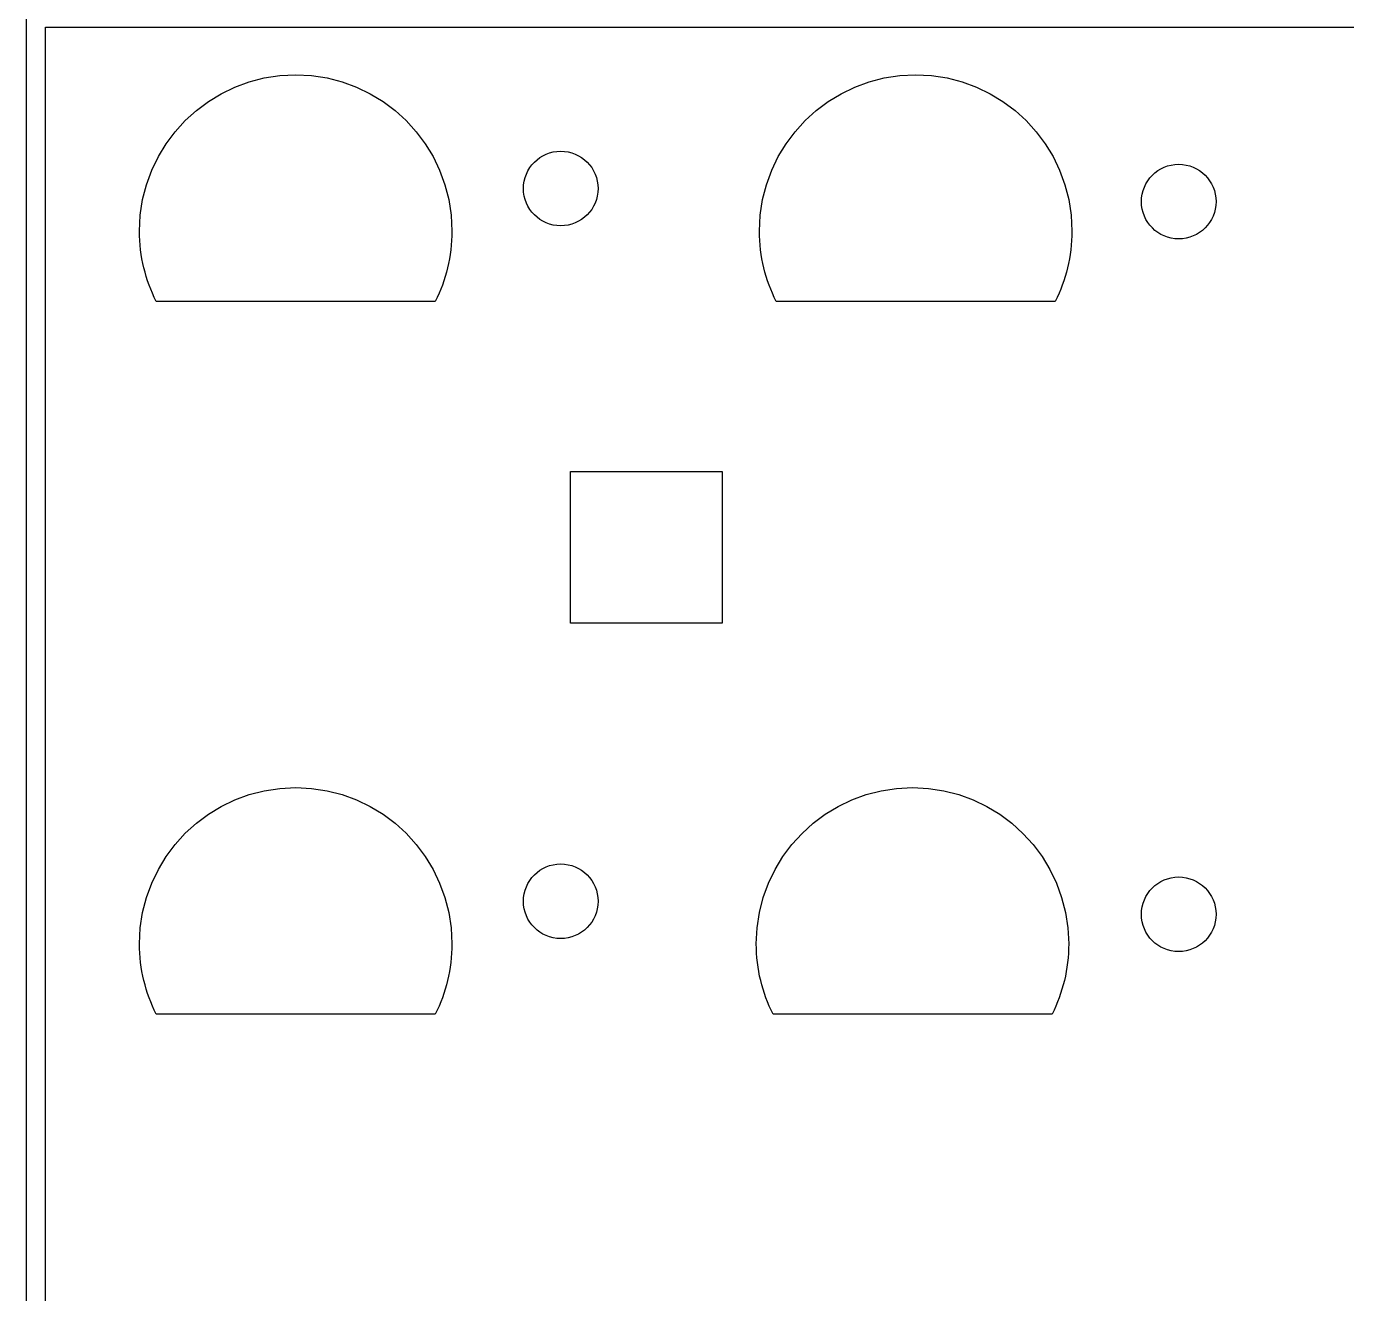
# Model space of a CAD drawing. Extents: x -370 to 54, y -4 to 394.
# Drawn here: x -370.1 to -265.7, y 96.2 to 196.4 of the extents above; entities that cross this region are included whole.
import ezdxf

# ---------------------------------------------------------------- set-up
doc = ezdxf.new("R2010")
doc.units = 0
doc.layers.get('0').update_dxf_attribs({"linetype": 'CONTINUOUS'})

msp = doc.modelspace()

# ---------------------------------------------------------------- linework, layer by layer
at = {"color": 5}
for p, q in [((-370.122281, -4.039728), (-370.122281, 394.312742)), ((-352.498632, 192.027114), (-351.314822, 192.331892)), ((-351.314822, 192.331892), (-350.088341, 192.519318)), ((-350.088341, 192.519318), (-348.825397, 192.583177)), ((-348.825397, 192.583177), (-347.56248, 192.519318)), ((-347.56248, 192.519318), (-346.335999, 192.331892)), ((-346.335999, 192.331892), (-345.15219, 192.027114)), ((-303.467826, 192.027114), (-302.284017, 192.331892)), ((-302.284017, 192.331892), (-301.057536, 192.519318)), ((-301.057536, 192.519318), (-299.79462, 192.583177)), ((-299.79462, 192.583177), (-298.531703, 192.519318)), ((-298.531703, 192.519318), (-297.305222, 192.331892)), ((-297.305222, 192.331892), (-296.121384, 192.027114)), ((-355.731967, 190.47089), (-354.713427, 191.090393)), ((-354.713427, 191.090393), (-353.63356, 191.611209)), ((-353.63356, 191.611209), (-352.498632, 192.027114)), ((-345.15219, 192.027114), (-344.017261, 191.611209)), ((-344.017261, 191.611209), (-342.937394, 191.090393)), ((-342.937394, 191.090393), (-341.918854, 190.47089)), ((-306.701162, 190.47089), (-305.682622, 191.090393)), ((-305.682622, 191.090393), (-304.602783, 191.611209)), ((-304.602783, 191.611209), (-303.467826, 192.027114)), ((-296.121384, 192.027114), (-294.986456, 191.611209)), ((-294.986456, 191.611209), (-293.906617, 191.090393)), ((-293.906617, 191.090393), (-292.888049, 190.47089)), ((-356.683, 189.758914), (-355.731967, 190.47089)), ((-341.918854, 190.47089), (-340.967822, 189.758914)), ((-307.652194, 189.758914), (-306.701162, 190.47089)), ((-292.888049, 190.47089), (-291.937017, 189.758914)), ((-357.560287, 188.960694), (-356.683, 189.758914)), ((-340.967822, 189.758914), (-340.090506, 188.960694)), ((-308.52951, 188.960694), (-307.652194, 189.758914)), ((-291.937017, 189.758914), (-291.059729, 188.960694)), ((-359.06885, 187.130381), (-358.35765, 188.082441)), ((-358.35765, 188.082441), (-357.560287, 188.960694)), ((-340.090506, 188.960694), (-339.293172, 188.082441)), ((-339.293172, 188.082441), (-338.581944, 187.130381)), ((-310.038073, 187.130381), (-309.326873, 188.082441)), ((-309.326873, 188.082441), (-308.52951, 188.960694)), ((-291.059729, 188.960694), (-290.262366, 188.082441)), ((-290.262366, 188.082441), (-289.551166, 187.130381)), ((-359.687707, 186.110732), (-359.06885, 187.130381)), ((-338.581944, 187.130381), (-337.963115, 186.110732)), ((-310.656901, 186.110732), (-310.038073, 187.130381)), ((-289.551166, 187.130381), (-288.932338, 186.110732)), ((-360.207955, 185.029713), (-359.687707, 186.110732)), ((-337.963115, 186.110732), (-337.442866, 185.029713)), ((-311.17715, 185.029713), (-310.656901, 186.110732)), ((-288.932338, 186.110732), (-288.412089, 185.029713)), ((-360.623414, 183.893546), (-360.207955, 185.029713)), ((-337.442866, 185.029713), (-337.027407, 183.893546)), ((-311.592609, 183.893546), (-311.17715, 185.029713)), ((-288.412089, 185.029713), (-287.99663, 183.893546)), ((-360.927848, 182.708453), (-360.623414, 183.893546)), ((-337.027407, 183.893546), (-336.722974, 182.708453)), ((-311.89707, 182.70845), (-311.592609, 183.893546)), ((-287.99663, 183.893546), (-287.692169, 182.708453)), ((-361.115074, 181.480648), (-360.927848, 182.708453)), ((-336.722974, 182.708453), (-336.535748, 181.480648)), ((-312.084297, 181.480648), (-311.89707, 182.70845)), ((-287.692169, 182.708453), (-287.504942, 181.480648)), ((-361.178856, 180.216354), (-361.115074, 181.480648)), ((-336.535748, 181.480648), (-336.471937, 180.216354)), ((-312.148079, 180.216354), (-312.084297, 181.480648)), ((-287.504942, 181.480648), (-287.44116, 180.216354)), ((-361.173353, 179.842861), (-361.178997, 180.216354)), ((-361.178997, 180.216354), (-361.178856, 180.216354)), ((-361.156419, 179.472253), (-361.173353, 179.842861)), ((-336.477582, 179.842963), (-336.493951, 179.472419)), ((-336.471937, 180.216354), (-336.477582, 179.842963)), ((-312.142547, 179.842861), (-312.148192, 180.216354)), ((-312.148192, 180.216354), (-312.148079, 180.216354)), ((-312.125614, 179.472253), (-312.142547, 179.842861)), ((-287.446805, 179.842963), (-287.463174, 179.472419)), ((-287.44116, 180.216354), (-287.446805, 179.842963)), ((-361.128762, 179.104667), (-361.156419, 179.472253)), ((-361.090182, 178.740236), (-361.128762, 179.104667)), ((-361.04099, 178.379104), (-361.090182, 178.740236)), ((-336.559229, 178.740448), (-336.60763, 178.379302)), ((-336.521326, 179.104867), (-336.559229, 178.740448)), ((-336.493951, 179.472419), (-336.521326, 179.104867)), ((-312.097956, 179.104667), (-312.125614, 179.472253)), ((-312.059376, 178.740236), (-312.097956, 179.104667)), ((-312.010185, 178.379104), (-312.059376, 178.740236)), ((-287.528452, 178.740448), (-287.576824, 178.379302)), ((-287.490549, 179.104867), (-287.528452, 178.740448)), ((-287.463174, 179.472419), (-287.490549, 179.104867)), ((-360.981385, 178.021402), (-361.04099, 178.379104)), ((-360.911535, 177.667272), (-360.981385, 178.021402)), ((-360.831638, 177.316851), (-360.911535, 177.667272)), ((-336.735194, 177.667402), (-336.814075, 177.316933)), ((-336.666332, 178.021574), (-336.735194, 177.667402)), ((-336.60763, 178.379302), (-336.666332, 178.021574)), ((-311.95058, 178.021402), (-312.010185, 178.379104)), ((-311.88073, 177.667272), (-311.95058, 178.021402)), ((-311.800861, 177.316851), (-311.88073, 177.667272)), ((-287.704417, 177.667402), (-287.783298, 177.316933)), ((-287.635527, 178.021574), (-287.704417, 177.667402)), ((-287.576824, 178.379302), (-287.635527, 178.021574)), ((-360.741891, 176.970274), (-360.831638, 177.316851)), ((-360.642436, 176.627681), (-360.741891, 176.970274)), ((-360.533527, 176.289207), (-360.642436, 176.627681)), ((-337.001273, 176.627664), (-337.109252, 176.28915)), ((-336.902834, 176.970305), (-337.001273, 176.627664)), ((-336.814075, 177.316933), (-336.902834, 176.970305)), ((-311.711086, 176.970274), (-311.800861, 177.316851)), ((-311.611659, 176.627681), (-311.711086, 176.970274)), ((-311.502721, 176.289207), (-311.611659, 176.627681)), ((-287.970468, 176.627664), (-288.078474, 176.28915)), ((-287.872029, 176.970305), (-287.970468, 176.627664)), ((-287.783298, 177.316933), (-287.872029, 176.970305)), ((-360.415304, 175.95499), (-360.533527, 176.289207)), ((-360.287937, 175.625171), (-360.415304, 175.95499)), ((-360.151652, 175.299882), (-360.287937, 175.625171)), ((-337.353261, 175.625067), (-337.488953, 175.299786)), ((-337.226656, 175.954903), (-337.353261, 175.625067)), ((-337.109252, 176.28915), (-337.226656, 175.954903)), ((-311.384498, 175.95499), (-311.502721, 176.289207)), ((-311.25716, 175.625171), (-311.384498, 175.95499)), ((-311.120875, 175.299882), (-311.25716, 175.625171)), ((-288.322484, 175.625067), (-288.458176, 175.299786)), ((-288.195851, 175.954903), (-288.322484, 175.625067)), ((-288.078474, 176.28915), (-288.195851, 175.954903)), ((-360.006618, 174.979264), (-360.151652, 175.299882)), ((-359.853032, 174.663451), (-360.006618, 174.979264)), ((-358.473897, 174.663451), (-359.853032, 174.663451)), ((-357.094762, 174.663451), (-358.473897, 174.663451)), ((-355.715655, 174.663451), (-357.094762, 174.663451)), ((-354.336519, 174.663451), (-355.715655, 174.663451)), ((-352.957384, 174.663451), (-354.336519, 174.663451)), ((-351.578249, 174.663451), (-352.957384, 174.663451)), ((-350.199142, 174.663451), (-351.578249, 174.663451)), ((-348.820006, 174.663451), (-350.199142, 174.663451)), ((-347.440871, 174.663451), (-348.820006, 174.663451)), ((-346.061736, 174.663451), (-347.440871, 174.663451)), ((-344.682628, 174.663451), (-346.061736, 174.663451)), ((-343.303493, 174.663451), (-344.682628, 174.663451)), ((-341.924358, 174.663451), (-343.303493, 174.663451)), ((-340.545222, 174.663451), (-341.924358, 174.663451)), ((-339.166115, 174.663451), (-340.545222, 174.663451)), ((-337.78698, 174.663451), (-339.166115, 174.663451)), ((-337.633592, 174.979202), (-337.78698, 174.663451)), ((-337.488953, 175.299786), (-337.633592, 174.979202)), ((-310.975841, 174.979264), (-311.120875, 175.299882)), ((-310.822227, 174.663451), (-310.975841, 174.979264)), ((-309.44312, 174.663451), (-310.822227, 174.663451)), ((-308.063985, 174.663451), (-309.44312, 174.663451)), ((-306.684849, 174.663451), (-308.063985, 174.663451)), ((-305.305714, 174.663451), (-306.684849, 174.663451)), ((-303.926607, 174.663451), (-305.305714, 174.663451)), ((-302.547472, 174.663451), (-303.926607, 174.663451)), ((-301.168336, 174.663451), (-302.547472, 174.663451)), ((-299.789201, 174.663451), (-301.168336, 174.663451)), ((-298.410094, 174.663451), (-299.789201, 174.663451)), ((-297.030958, 174.663451), (-298.410094, 174.663451)), ((-295.651823, 174.663451), (-297.030958, 174.663451)), ((-294.272688, 174.663451), (-295.651823, 174.663451)), ((-292.893581, 174.663451), (-294.272688, 174.663451)), ((-291.514445, 174.663451), (-292.893581, 174.663451)), ((-290.13531, 174.663451), (-291.514445, 174.663451)), ((-288.756175, 174.663451), (-290.13531, 174.663451)), ((-288.602787, 174.979202), (-288.756175, 174.663451)), ((-288.458176, 175.299786), (-288.602787, 174.979202)), ((-352.498632, 135.656206), (-351.314822, 135.960983)), ((-351.314822, 135.960983), (-350.088341, 136.14841)), ((-350.088341, 136.14841), (-348.825397, 136.212268)), ((-348.825397, 136.212268), (-347.56248, 136.14841)), ((-347.56248, 136.14841), (-346.335999, 135.960983)), ((-346.335999, 135.960983), (-345.15219, 135.656206)), ((-303.719032, 135.655971), (-302.535223, 135.960749)), ((-302.535223, 135.960749), (-301.308742, 136.148175)), ((-301.308742, 136.148175), (-300.045826, 136.212034)), ((-300.045826, 136.212034), (-298.782909, 136.148175)), ((-298.782909, 136.148175), (-297.556428, 135.960749)), ((-297.556428, 135.960749), (-296.37259, 135.655971)), ((-355.731967, 134.099981), (-354.713427, 134.719485)), ((-354.713427, 134.719485), (-353.63356, 135.2403)), ((-353.63356, 135.2403), (-352.498632, 135.656206)), ((-345.15219, 135.656206), (-344.017261, 135.2403)), ((-344.017261, 135.2403), (-342.937394, 134.719485)), ((-342.937394, 134.719485), (-341.918854, 134.099981)), ((-306.952368, 134.099747), (-305.933828, 134.71925)), ((-305.933828, 134.71925), (-304.853989, 135.240066)), ((-304.853989, 135.240066), (-303.719032, 135.655971)), ((-296.37259, 135.655971), (-295.237662, 135.240066)), ((-295.237662, 135.240066), (-294.157823, 134.71925)), ((-294.157823, 134.71925), (-293.139255, 134.099747)), ((-356.683, 133.388005), (-355.731967, 134.099981)), ((-341.918854, 134.099981), (-340.967822, 133.388005)), ((-307.9034, 133.387771), (-306.952368, 134.099747)), ((-293.139255, 134.099747), (-292.188223, 133.387771)), ((-357.560287, 132.589785), (-356.683, 133.388005)), ((-340.967822, 133.388005), (-340.090506, 132.589785)), ((-308.780716, 132.589551), (-307.9034, 133.387771)), ((-292.188223, 133.387771), (-291.310935, 132.589551)), ((-359.06885, 130.759472), (-358.35765, 131.711532)), ((-358.35765, 131.711532), (-357.560287, 132.589785)), ((-340.090506, 132.589785), (-339.293172, 131.711532)), ((-339.293172, 131.711532), (-338.581944, 130.759472)), ((-310.289279, 130.759238), (-309.578079, 131.711298)), ((-309.578079, 131.711298), (-308.780716, 132.589551)), ((-291.310935, 132.589551), (-290.513572, 131.711298)), ((-290.513572, 131.711298), (-289.802372, 130.759238)), ((-359.687707, 129.739823), (-359.06885, 130.759472)), ((-338.581944, 130.759472), (-337.963115, 129.739823)), ((-310.908107, 129.739589), (-310.289279, 130.759238)), ((-289.802372, 130.759238), (-289.183544, 129.739589)), ((-360.207955, 128.658805), (-359.687707, 129.739823)), ((-337.963115, 129.739823), (-337.442866, 128.658805)), ((-311.428356, 128.658571), (-310.908107, 129.739589)), ((-289.183544, 129.739589), (-288.663295, 128.658571)), ((-360.623414, 127.522637), (-360.207955, 128.658805)), ((-337.442866, 128.658805), (-337.027407, 127.522637)), ((-311.843815, 127.522403), (-311.428356, 128.658571)), ((-288.663295, 128.658571), (-288.247836, 127.522403)), ((-360.927848, 126.337541), (-360.623414, 127.522637)), ((-337.027407, 127.522637), (-336.722974, 126.337544)), ((-312.148276, 126.337307), (-311.843815, 127.522403)), ((-288.247836, 127.522403), (-287.943375, 126.33731)), ((-361.115074, 125.109739), (-360.927848, 126.337541)), ((-336.722974, 126.337544), (-336.535748, 125.109739)), ((-312.335503, 125.109505), (-312.148276, 126.337307)), ((-287.943375, 126.33731), (-287.756148, 125.109505)), ((-361.178856, 123.845446), (-361.115074, 125.109739)), ((-336.535748, 125.109739), (-336.471937, 123.845446)), ((-312.399285, 123.845211), (-312.335503, 125.109505)), ((-287.756148, 125.109505), (-287.692366, 123.845211)), ((-361.173353, 123.471953), (-361.178997, 123.845446)), ((-361.178997, 123.845446), (-361.178856, 123.845446)), ((-361.156419, 123.101344), (-361.173353, 123.471953)), ((-336.477582, 123.472054), (-336.493951, 123.101511)), ((-336.471937, 123.845446), (-336.477582, 123.472054)), ((-312.394036, 123.471718), (-312.39968, 123.845211)), ((-312.39968, 123.845211), (-312.399285, 123.845211)), ((-312.377102, 123.10111), (-312.394036, 123.471718)), ((-287.698011, 123.47182), (-287.71438, 123.101276)), ((-287.692366, 123.845211), (-287.698011, 123.47182)), ((-361.128762, 122.733758), (-361.156419, 123.101344)), ((-361.090182, 122.369327), (-361.128762, 122.733758)), ((-361.04099, 122.008196), (-361.090182, 122.369327)), ((-336.559229, 122.369539), (-336.60763, 122.008393)), ((-336.521326, 122.733958), (-336.559229, 122.369539)), ((-336.493951, 123.101511), (-336.521326, 122.733958)), ((-312.349162, 122.733524), (-312.377102, 123.10111)), ((-312.310582, 122.369093), (-312.349162, 122.733524)), ((-312.261391, 122.007962), (-312.310582, 122.369093)), ((-287.779658, 122.369305), (-287.82803, 122.008159)), ((-287.741755, 122.733724), (-287.779658, 122.369305)), ((-287.71438, 123.101276), (-287.741755, 122.733724)), ((-360.981385, 121.650493), (-361.04099, 122.008196)), ((-360.911535, 121.296364), (-360.981385, 121.650493)), ((-360.831638, 120.945942), (-360.911535, 121.296364)), ((-336.735194, 121.296493), (-336.814075, 120.946024)), ((-336.666332, 121.650665), (-336.735194, 121.296493)), ((-336.60763, 122.008393), (-336.666332, 121.650665)), ((-312.201786, 121.650259), (-312.261391, 122.007962)), ((-312.131936, 121.296129), (-312.201786, 121.650259)), ((-312.052067, 120.945708), (-312.131936, 121.296129)), ((-287.955623, 121.296259), (-288.034504, 120.94579)), ((-287.886733, 121.650431), (-287.955623, 121.296259)), ((-287.82803, 122.008159), (-287.886733, 121.650431)), ((-360.741891, 120.599365), (-360.831638, 120.945942)), ((-360.642436, 120.256773), (-360.741891, 120.599365)), ((-360.533527, 119.918298), (-360.642436, 120.256773)), ((-337.001273, 120.256756), (-337.109252, 119.918241)), ((-336.902834, 120.599396), (-337.001273, 120.256756)), ((-336.814075, 120.946024), (-336.902834, 120.599396)), ((-311.962292, 120.599131), (-312.052067, 120.945708)), ((-311.862865, 120.256538), (-311.962292, 120.599131)), ((-311.753927, 119.918064), (-311.862865, 120.256538)), ((-288.221674, 120.256521), (-288.32968, 119.918007)), ((-288.123235, 120.599162), (-288.221674, 120.256521)), ((-288.034504, 120.94579), (-288.123235, 120.599162)), ((-360.415304, 119.584082), (-360.533527, 119.918298)), ((-360.287937, 119.254263), (-360.415304, 119.584082)), ((-360.151652, 118.928974), (-360.287937, 119.254263)), ((-337.353261, 119.254158), (-337.488953, 118.928878)), ((-337.226656, 119.583994), (-337.353261, 119.254158)), ((-337.109252, 119.918241), (-337.226656, 119.583994)), ((-311.635704, 119.583848), (-311.753927, 119.918064)), ((-311.508366, 119.254029), (-311.635704, 119.583848)), ((-311.372081, 118.928739), (-311.508366, 119.254029)), ((-288.57369, 119.253924), (-288.709382, 118.928643)), ((-288.447057, 119.58376), (-288.57369, 119.253924)), ((-288.32968, 119.918007), (-288.447057, 119.58376)), ((-360.006618, 118.608355), (-360.151652, 118.928974)), ((-359.853032, 118.292543), (-360.006618, 118.608355)), ((-358.473897, 118.292543), (-359.853032, 118.292543)), ((-357.094762, 118.292543), (-358.473897, 118.292543)), ((-355.715655, 118.292543), (-357.094762, 118.292543)), ((-354.336519, 118.292543), (-355.715655, 118.292543)), ((-352.957384, 118.292543), (-354.336519, 118.292543)), ((-351.578249, 118.292543), (-352.957384, 118.292543)), ((-350.199142, 118.292543), (-351.578249, 118.292543)), ((-348.820006, 118.292543), (-350.199142, 118.292543)), ((-347.440871, 118.292543), (-348.820006, 118.292543)), ((-346.061736, 118.292543), (-347.440871, 118.292543)), ((-344.682628, 118.292543), (-346.061736, 118.292543)), ((-343.303493, 118.292543), (-344.682628, 118.292543)), ((-341.924358, 118.292543), (-343.303493, 118.292543)), ((-340.545222, 118.292543), (-341.924358, 118.292543)), ((-339.166115, 118.292543), (-340.545222, 118.292543)), ((-337.78698, 118.292543), (-339.166115, 118.292543)), ((-337.633592, 118.608293), (-337.78698, 118.292543)), ((-337.488953, 118.928878), (-337.633592, 118.608293)), ((-311.227047, 118.608121), (-311.372081, 118.928739)), ((-311.073433, 118.292308), (-311.227047, 118.608121)), ((-309.694326, 118.292308), (-311.073433, 118.292308)), ((-308.315191, 118.292308), (-309.694326, 118.292308)), ((-306.936055, 118.292308), (-308.315191, 118.292308)), ((-305.55692, 118.292308), (-306.936055, 118.292308)), ((-304.177813, 118.292308), (-305.55692, 118.292308)), ((-302.798678, 118.292308), (-304.177813, 118.292308)), ((-301.419542, 118.292308), (-302.798678, 118.292308)), ((-300.040407, 118.292308), (-301.419542, 118.292308)), ((-298.6613, 118.292308), (-300.040407, 118.292308)), ((-297.282164, 118.292308), (-298.6613, 118.292308)), ((-295.903029, 118.292308), (-297.282164, 118.292308)), ((-294.523894, 118.292308), (-295.903029, 118.292308)), ((-293.144787, 118.292308), (-294.523894, 118.292308)), ((-291.765651, 118.292308), (-293.144787, 118.292308)), ((-290.386516, 118.292308), (-291.765651, 118.292308)), ((-289.007381, 118.292308), (-290.386516, 118.292308)), ((-288.853993, 118.608059), (-289.007381, 118.292308)), ((-288.709382, 118.928643), (-288.853993, 118.608059))]:
    msp.add_line(p, q, dxfattribs=at)
at = {"color": 7}
for p, q in [((-368.600284, 196.362702), (-159.91455, 196.362702)), ((-368.600284, 1.461009), (-368.600284, 196.362702)), ((-329.949669, 185.675523), (-329.740175, 185.865924)), ((-329.740175, 185.865924), (-329.513071, 186.035745)), ((-329.513071, 186.035745), (-329.269852, 186.183511)), ((-329.269852, 186.183511), (-329.011986, 186.307734)), ((-329.011986, 186.307734), (-328.740939, 186.406935)), ((-328.740939, 186.406935), (-328.458237, 186.479624)), ((-328.458237, 186.479624), (-328.165319, 186.524328)), ((-328.165319, 186.524328), (-327.863708, 186.53954)), ((-327.863708, 186.53954), (-327.562069, 186.524328)), ((-327.562069, 186.524328), (-327.269179, 186.479624)), ((-327.269179, 186.479624), (-326.986448, 186.406935)), ((-326.986448, 186.406935), (-326.71543, 186.307734)), ((-326.71543, 186.307734), (-326.457536, 186.183511)), ((-326.457536, 186.183511), (-326.214317, 186.035745)), ((-326.214317, 186.035745), (-325.987212, 185.865924)), ((-325.987212, 185.865924), (-325.777719, 185.675523)), ((-330.581875, 184.737834), (-330.457641, 184.995706)), ((-330.457641, 184.995706), (-330.309897, 185.238933)), ((-330.309897, 185.238933), (-330.140056, 185.466032)), ((-330.140056, 185.466032), (-329.949669, 185.675523)), ((-325.777719, 185.675523), (-325.587332, 185.466032)), ((-325.587332, 185.466032), (-325.417519, 185.238933)), ((-325.417519, 185.238933), (-325.269747, 184.995706)), ((-325.269747, 184.995706), (-325.145541, 184.737834)), ((-281.076149, 184.642902), (-280.866683, 184.833301)), ((-280.866683, 184.833301), (-280.639579, 185.003122)), ((-280.639579, 185.003122), (-280.39636, 185.150888)), ((-280.39636, 185.150888), (-280.138465, 185.275111)), ((-280.138465, 185.275111), (-279.867419, 185.374312)), ((-279.867419, 185.374312), (-279.584717, 185.447002)), ((-279.584717, 185.447002), (-279.291827, 185.491706)), ((-279.291827, 185.491706), (-278.990188, 185.506917)), ((-278.990188, 185.506917), (-278.688577, 185.491706)), ((-278.688577, 185.491706), (-278.395659, 185.447002)), ((-278.395659, 185.447002), (-278.112957, 185.374312)), ((-278.112957, 185.374312), (-277.84191, 185.275111)), ((-277.84191, 185.275111), (-277.584044, 185.150888)), ((-277.584044, 185.150888), (-277.340825, 185.003122)), ((-277.340825, 185.003122), (-277.113721, 184.833301)), ((-277.113721, 184.833301), (-276.904227, 184.642902)), ((-330.81372, 183.589559), (-330.79848, 183.891181)), ((-330.79848, 183.891181), (-330.753776, 184.184088)), ((-330.753776, 184.184088), (-330.681076, 184.466799)), ((-330.681076, 184.466799), (-330.581875, 184.737834)), ((-325.145541, 184.737834), (-325.04634, 184.466799)), ((-325.04634, 184.466799), (-324.97364, 184.184088)), ((-324.97364, 184.184088), (-324.928936, 183.891181)), ((-324.928936, 183.891181), (-324.913696, 183.589559)), ((-281.708355, 183.705211), (-281.584149, 183.963083)), ((-281.584149, 183.963083), (-281.436377, 184.20631)), ((-281.436377, 184.20631), (-281.266564, 184.433409)), ((-281.266564, 184.433409), (-281.076149, 184.642902)), ((-276.904227, 184.642902), (-276.71384, 184.433409)), ((-276.71384, 184.433409), (-276.543999, 184.20631)), ((-276.543999, 184.20631), (-276.396255, 183.963083)), ((-276.396255, 183.963083), (-276.272021, 183.705211)), ((-330.79848, 183.287939), (-330.81372, 183.589559)), ((-330.753776, 182.995032), (-330.79848, 183.287939)), ((-330.681076, 182.712322), (-330.753776, 182.995032)), ((-324.97364, 182.995032), (-325.04634, 182.712322)), ((-324.928936, 183.287939), (-324.97364, 182.995032)), ((-324.913696, 183.589559), (-324.928936, 183.287939)), ((-281.9402, 182.556936), (-281.92496, 182.858558)), ((-281.92496, 182.858558), (-281.880256, 183.151465)), ((-281.880256, 183.151465), (-281.807556, 183.434176)), ((-281.807556, 183.434176), (-281.708355, 183.705211)), ((-276.272021, 183.705211), (-276.17282, 183.434176)), ((-276.17282, 183.434176), (-276.100119, 183.151465)), ((-276.100119, 183.151465), (-276.055415, 182.858558)), ((-276.055415, 182.858558), (-276.040175, 182.556936)), ((-330.581875, 182.441287), (-330.681076, 182.712322)), ((-330.457641, 182.183415), (-330.581875, 182.441287)), ((-330.309897, 181.940187), (-330.457641, 182.183415)), ((-330.140056, 181.713086), (-330.309897, 181.940187)), ((-329.949669, 181.503595), (-330.140056, 181.713086)), ((-325.587332, 181.713086), (-325.777719, 181.503595)), ((-325.417519, 181.940187), (-325.587332, 181.713086)), ((-325.269747, 182.183415), (-325.417519, 181.940187)), ((-325.145541, 182.441287), (-325.269747, 182.183415)), ((-325.04634, 182.712322), (-325.145541, 182.441287)), ((-281.92496, 182.255317), (-281.9402, 182.556936)), ((-281.880256, 181.962409), (-281.92496, 182.255317)), ((-281.807556, 181.679699), (-281.880256, 181.962409)), ((-281.708355, 181.408664), (-281.807556, 181.679699)), ((-276.17282, 181.679699), (-276.272021, 181.408664)), ((-276.100119, 181.962409), (-276.17282, 181.679699)), ((-276.055415, 182.255317), (-276.100119, 181.962409)), ((-276.040175, 182.556936), (-276.055415, 182.255317)), ((-329.740175, 181.313197), (-329.949669, 181.503595)), ((-329.513071, 181.143372), (-329.740175, 181.313197)), ((-329.269852, 180.995609), (-329.513071, 181.143372)), ((-329.011986, 180.871386), (-329.269852, 180.995609)), ((-328.740939, 180.772185), (-329.011986, 180.871386)), ((-328.458237, 180.699493), (-328.740939, 180.772185)), ((-328.165319, 180.654789), (-328.458237, 180.699493)), ((-327.863708, 180.639577), (-328.165319, 180.654789)), ((-327.562069, 180.654789), (-327.863708, 180.639577)), ((-327.269179, 180.699493), (-327.562069, 180.654789)), ((-326.986448, 180.772185), (-327.269179, 180.699493)), ((-326.71543, 180.871386), (-326.986448, 180.772185)), ((-326.457536, 180.995609), (-326.71543, 180.871386)), ((-326.214317, 181.143372), (-326.457536, 180.995609)), ((-325.987212, 181.313197), (-326.214317, 181.143372)), ((-325.777719, 181.503595), (-325.987212, 181.313197)), ((-281.584149, 181.150792), (-281.708355, 181.408664)), ((-281.436377, 180.907564), (-281.584149, 181.150792)), ((-281.266564, 180.680463), (-281.436377, 180.907564)), ((-281.076149, 180.470972), (-281.266564, 180.680463)), ((-276.71384, 180.680463), (-276.904227, 180.470972)), ((-276.543999, 180.907564), (-276.71384, 180.680463)), ((-276.396255, 181.150792), (-276.543999, 180.907564)), ((-276.272021, 181.408664), (-276.396255, 181.150792)), ((-280.866683, 180.280574), (-281.076149, 180.470972)), ((-280.639579, 180.110749), (-280.866683, 180.280574)), ((-280.39636, 179.962986), (-280.639579, 180.110749)), ((-280.138465, 179.838763), (-280.39636, 179.962986)), ((-279.867419, 179.739562), (-280.138465, 179.838763)), ((-279.584717, 179.66687), (-279.867419, 179.739562)), ((-279.291827, 179.622166), (-279.584717, 179.66687)), ((-278.990188, 179.606926), (-279.291827, 179.622166)), ((-278.688577, 179.622166), (-278.990188, 179.606926)), ((-278.395659, 179.66687), (-278.688577, 179.622166)), ((-278.112957, 179.739562), (-278.395659, 179.66687)), ((-277.84191, 179.838763), (-278.112957, 179.739562)), ((-277.584044, 179.962986), (-277.84191, 179.838763)), ((-277.340825, 180.110749), (-277.584044, 179.962986)), ((-277.113721, 180.280574), (-277.340825, 180.110749)), ((-276.904227, 180.470972), (-277.113721, 180.280574)), ((-327.100494, 161.202439), (-315.10049, 161.202439)), ((-327.100494, 149.202438), (-327.100494, 161.202439)), ((-315.10049, 161.202439), (-315.10049, 149.202438)), ((-315.10049, 149.202438), (-327.100494, 149.202438)), ((-329.949669, 129.304628), (-329.740175, 129.495026)), ((-329.740175, 129.495026), (-329.513071, 129.664848)), ((-329.513071, 129.664848), (-329.269852, 129.812614)), ((-329.269852, 129.812614), (-329.011986, 129.936837)), ((-329.011986, 129.936837), (-328.740939, 130.036038)), ((-328.740939, 130.036038), (-328.458237, 130.108727)), ((-328.458237, 130.108727), (-328.165319, 130.153431)), ((-328.165319, 130.153431), (-327.863708, 130.168643)), ((-327.863708, 130.168643), (-327.562069, 130.153431)), ((-327.562069, 130.153431), (-327.269179, 130.108727)), ((-327.269179, 130.108727), (-326.986448, 130.036038)), ((-326.986448, 130.036038), (-326.71543, 129.936837)), ((-326.71543, 129.936837), (-326.457536, 129.812614)), ((-326.457536, 129.812614), (-326.214317, 129.664848)), ((-326.214317, 129.664848), (-325.987212, 129.495026)), ((-325.987212, 129.495026), (-325.777719, 129.304628)), ((-330.581875, 128.366936), (-330.457641, 128.624808)), ((-330.457641, 128.624808), (-330.309897, 128.868036)), ((-330.309897, 128.868036), (-330.140056, 129.095134)), ((-330.140056, 129.095134), (-329.949669, 129.304628)), ((-325.777719, 129.304628), (-325.587332, 129.095134)), ((-325.587332, 129.095134), (-325.417519, 128.868036)), ((-325.417519, 128.868036), (-325.269747, 128.624808)), ((-325.269747, 128.624808), (-325.145541, 128.366936)), ((-281.076149, 128.272002), (-280.866683, 128.462404)), ((-280.866683, 128.462404), (-280.639579, 128.632225)), ((-280.639579, 128.632225), (-280.39636, 128.779991)), ((-280.39636, 128.779991), (-280.138465, 128.904214)), ((-280.138465, 128.904214), (-279.867419, 129.003415)), ((-279.867419, 129.003415), (-279.584717, 129.076104)), ((-279.584717, 129.076104), (-279.291827, 129.120808)), ((-279.291827, 129.120808), (-278.990188, 129.13602)), ((-278.990188, 129.13602), (-278.688577, 129.120808)), ((-278.688577, 129.120808), (-278.395659, 129.076104)), ((-278.395659, 129.076104), (-278.112957, 129.003415)), ((-278.112957, 129.003415), (-277.84191, 128.904214)), ((-277.84191, 128.904214), (-277.584044, 128.779991)), ((-277.584044, 128.779991), (-277.340825, 128.632225)), ((-277.340825, 128.632225), (-277.113721, 128.462404)), ((-277.113721, 128.462404), (-276.904227, 128.272002)), ((-330.81372, 127.218661), (-330.79848, 127.520284)), ((-330.79848, 127.520284), (-330.753776, 127.813191)), ((-330.753776, 127.813191), (-330.681076, 128.095901)), ((-330.681076, 128.095901), (-330.581875, 128.366936)), ((-325.145541, 128.366936), (-325.04634, 128.095901)), ((-325.04634, 128.095901), (-324.97364, 127.813191)), ((-324.97364, 127.813191), (-324.928936, 127.520284)), ((-324.928936, 127.520284), (-324.913696, 127.218661)), ((-281.708355, 127.334313), (-281.584149, 127.592185)), ((-281.584149, 127.592185), (-281.436377, 127.835413)), ((-281.436377, 127.835413), (-281.266564, 128.062512)), ((-281.266564, 128.062512), (-281.076149, 128.272002)), ((-276.904227, 128.272002), (-276.71384, 128.062512)), ((-276.71384, 128.062512), (-276.543999, 127.835413)), ((-276.543999, 127.835413), (-276.396255, 127.592185)), ((-276.396255, 127.592185), (-276.272021, 127.334313)), ((-330.79848, 126.917042), (-330.81372, 127.218661)), ((-330.753776, 126.624135), (-330.79848, 126.917042)), ((-330.681076, 126.341424), (-330.753776, 126.624135)), ((-330.581875, 126.07039), (-330.681076, 126.341424)), ((-325.04634, 126.341424), (-325.145541, 126.07039)), ((-324.97364, 126.624135), (-325.04634, 126.341424)), ((-324.928936, 126.917042), (-324.97364, 126.624135)), ((-324.913696, 127.218661), (-324.928936, 126.917042)), ((-281.9402, 126.186039), (-281.92496, 126.487661)), ((-281.92496, 126.487661), (-281.880256, 126.780568)), ((-281.880256, 126.780568), (-281.807556, 127.063278)), ((-281.807556, 127.063278), (-281.708355, 127.334313)), ((-276.272021, 127.334313), (-276.17282, 127.063278)), ((-276.17282, 127.063278), (-276.100119, 126.780568)), ((-276.100119, 126.780568), (-276.055415, 126.487661)), ((-276.055415, 126.487661), (-276.040175, 126.186039)), ((-330.457641, 125.812517), (-330.581875, 126.07039)), ((-330.309897, 125.56929), (-330.457641, 125.812517)), ((-330.140056, 125.342188), (-330.309897, 125.56929)), ((-329.949669, 125.132698), (-330.140056, 125.342188)), ((-325.587332, 125.342188), (-325.777719, 125.132698)), ((-325.417519, 125.56929), (-325.587332, 125.342188)), ((-325.269747, 125.812517), (-325.417519, 125.56929)), ((-325.145541, 126.07039), (-325.269747, 125.812517)), ((-281.92496, 125.884419), (-281.9402, 126.186039)), ((-281.880256, 125.591512), (-281.92496, 125.884419)), ((-281.807556, 125.308802), (-281.880256, 125.591512)), ((-281.708355, 125.037767), (-281.807556, 125.308802)), ((-276.17282, 125.308802), (-276.272021, 125.037767)), ((-276.100119, 125.591512), (-276.17282, 125.308802)), ((-276.055415, 125.884419), (-276.100119, 125.591512)), ((-276.040175, 126.186039), (-276.055415, 125.884419)), ((-329.740175, 124.942299), (-329.949669, 125.132698)), ((-329.513071, 124.772475), (-329.740175, 124.942299)), ((-329.269852, 124.624712), (-329.513071, 124.772475)), ((-329.011986, 124.500489), (-329.269852, 124.624712)), ((-328.740939, 124.401288), (-329.011986, 124.500489)), ((-328.458237, 124.328596), (-328.740939, 124.401288)), ((-328.165319, 124.283892), (-328.458237, 124.328596)), ((-327.863708, 124.268652), (-328.165319, 124.283892)), ((-327.562069, 124.283892), (-327.863708, 124.268652)), ((-327.269179, 124.328596), (-327.562069, 124.283892)), ((-326.986448, 124.401288), (-327.269179, 124.328596)), ((-326.71543, 124.500489), (-326.986448, 124.401288)), ((-326.457536, 124.624712), (-326.71543, 124.500489)), ((-326.214317, 124.772475), (-326.457536, 124.624712)), ((-325.987212, 124.942299), (-326.214317, 124.772475)), ((-325.777719, 125.132698), (-325.987212, 124.942299)), ((-281.584149, 124.779895), (-281.708355, 125.037767)), ((-281.436377, 124.536667), (-281.584149, 124.779895)), ((-281.266564, 124.309566), (-281.436377, 124.536667)), ((-281.076149, 124.100075), (-281.266564, 124.309566)), ((-276.71384, 124.309566), (-276.904227, 124.100075)), ((-276.543999, 124.536667), (-276.71384, 124.309566)), ((-276.396255, 124.779895), (-276.543999, 124.536667)), ((-276.272021, 125.037767), (-276.396255, 124.779895)), ((-280.866683, 123.909676), (-281.076149, 124.100075)), ((-280.639579, 123.739852), (-280.866683, 123.909676)), ((-280.39636, 123.592089), (-280.639579, 123.739852)), ((-280.138465, 123.467866), (-280.39636, 123.592089)), ((-279.867419, 123.368665), (-280.138465, 123.467866)), ((-279.584717, 123.295973), (-279.867419, 123.368665)), ((-279.291827, 123.251269), (-279.584717, 123.295973)), ((-278.990188, 123.236057), (-279.291827, 123.251269)), ((-278.688577, 123.251269), (-278.990188, 123.236057)), ((-278.395659, 123.295973), (-278.688577, 123.251269)), ((-278.112957, 123.368665), (-278.395659, 123.295973)), ((-277.84191, 123.467866), (-278.112957, 123.368665)), ((-277.584044, 123.592089), (-277.84191, 123.467866)), ((-277.340825, 123.739852), (-277.584044, 123.592089)), ((-277.113721, 123.909676), (-277.340825, 123.739852)), ((-276.904227, 124.100075), (-277.113721, 123.909676))]:
    msp.add_line(p, q, dxfattribs=at)

doc.saveas('drawing.dxf')
